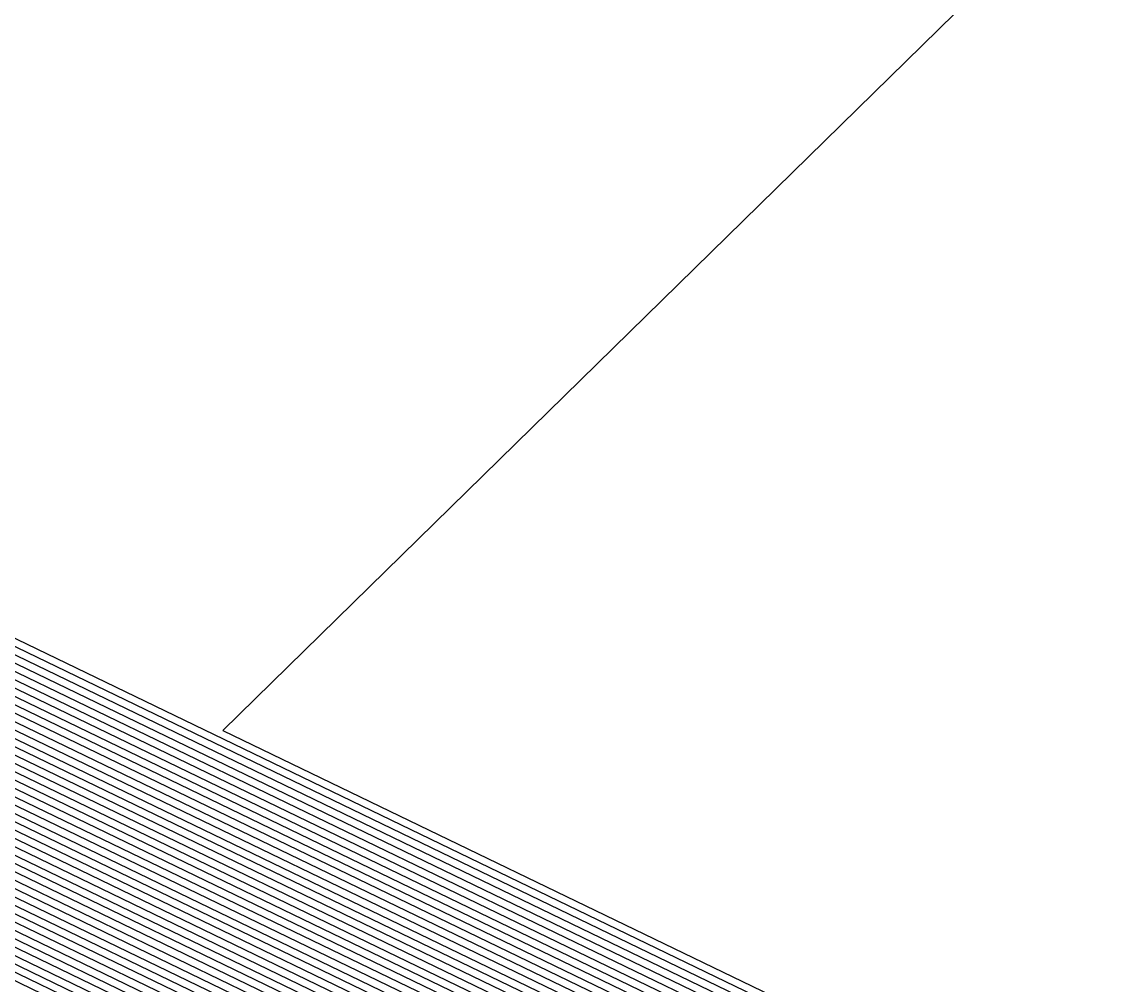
# Model space of a CAD drawing. Extents: x 7084 to 11035, y 13750 to 16729.
# Drawn here: x 8672.7738 to 8673.0995, y 15517.488 to 15517.7765 of the extents above; entities that cross this region are included whole.
import ezdxf

# ---------------------------------------------------------------- set-up
doc = ezdxf.new("R2010")
doc.units = 0
doc.layers.add('Default', color=7, linetype='Continuous')

msp = doc.modelspace()

# ---------------------------------------------------------------- linework, layer by layer
at = {"layer": 'Default'}
for points in [[(8324.0067, 15240.52771), (8477.80003, 15320.98414), (8500.8672, 15319.60552), (8542.68424, 15406.22647), (8605.40977, 15415.87657), (8641.25291, 15466.65444), (8687.895, 15444.13757), (8738.50319, 15430.94174), (8792.78897, 15464.87033), (8737.17936, 15532.25196), (8705.8166, 15501.5392), (8659.17452, 15524.05607), (8690.53728, 15554.76883), (8758.5379, 15693.41783), (8825.74381, 15741.20875), (8939.24719, 15768.09113), (8988.18143, 15846.79853), (9134.98414, 15745.35345), (9278.35678, 15740.87299)], [(8334.06789, 15238.88493), (8481.27007, 15315.89322), (8503.34865, 15314.57369), (8546.13069, 15403.19359), (8606.16799, 15412.43011), (8642.83828, 15464.37977), (8687.48142, 15442.82792), (8739.25749, 15429.32757), (8794.79603, 15464.03912), (8737.90312, 15532.97572), (8705.8166, 15501.5542), (8661.17346, 15523.10606), (8693.25998, 15554.52757), (8758.34629, 15687.23447), (8827.1031, 15736.12827), (8943.2258, 15763.631), (8990.06285, 15838.96523), (9130.57401, 15741.86779), (9277.25526, 15737.28395), (9359.7634, 15708.25331)], [(8354.19026, 15235.59937), (8488.21016, 15305.7114), (8508.31155, 15304.51004), (8553.02361, 15397.12782), (8607.68443, 15405.53719), (8646.00902, 15459.83045), (8686.65427, 15440.20861), (8740.76611, 15426.09923), (8798.81013, 15462.37672), (8739.35063, 15534.42323), (8705.8166, 15501.5842), (8665.17135, 15521.20604), (8698.70538, 15554.04507), (8757.96307, 15674.86777), (8829.82169, 15725.9673), (8951.18301, 15754.71076), (8993.8257, 15823.29864), (9121.75377, 15734.89649)], [(9618.29926, 15708.34857), (9450.43738, 15663.74772), (9361.66231, 15697.64363), (9274.50145, 15728.31134), (9119.54871, 15733.15367), (8994.76641, 15819.38199), (8953.17231, 15752.4807), (8830.50134, 15723.42705), (8757.86727, 15671.77609), (8700.06673, 15553.92444), (8666.17083, 15520.73104), (8705.8166, 15501.5917), (8739.71251, 15534.78511), (8799.81366, 15461.96111), (8741.14326, 15425.29214), (8686.44748, 15439.55378), (8646.80171, 15458.69312), (8608.06354, 15403.81396), (8554.74684, 15395.61138), (8509.55228, 15301.99412), (8489.94518, 15303.16594), (8359.22085, 15234.77798)], [(8360.89772, 15234.50419), (8490.52352, 15302.31746), (8509.96585, 15301.15548), (8555.32125, 15395.1059), (8608.18991, 15403.23955), (8647.06594, 15458.31401), (8686.37855, 15439.33551), (8741.26898, 15425.02311), (8800.14817, 15461.82258), (8739.83313, 15534.90573), (8705.8166, 15501.5942), (8666.50399, 15520.5727), (8700.52052, 15553.88423), (8757.83533, 15670.74553), (8830.72789, 15722.5803), (8953.83541, 15751.73734), (8995.07998, 15818.07644), (9118.81369, 15732.57273)], [(8377.66636, 15231.76622), (8496.30693, 15293.83261), (8514.1016, 15292.7691), (8561.06535, 15390.05109), (8609.45361, 15397.49545), (8649.70822, 15454.52291), (8685.68926, 15437.15275), (8742.52615, 15422.33283), (8803.49326, 15460.43724), (8741.03939, 15536.11199), (8705.8166, 15501.6192), (8669.83556, 15518.98935), (8705.05835, 15553.48214), (8757.51598, 15660.43995), (8832.99338, 15714.11283), (8960.46642, 15744.3038), (8998.21569, 15805.02095), (9111.46349, 15726.76331), (9272.482, 15721.73142), (9363.05485, 15689.8632)], [(8382.69695, 15230.94483), (8498.04195, 15291.28715), (8515.34232, 15290.25319), (8562.78858, 15388.53465), (8609.83272, 15395.77222), (8650.50091, 15453.38558), (8685.48247, 15436.49793), (8742.90331, 15421.52574), (8804.49679, 15460.02164), (8741.40127, 15536.47387), (8705.8166, 15501.6267), (8670.83504, 15518.51435), (8706.41971, 15553.36152), (8757.42018, 15657.34827), (8833.67303, 15711.57259), (8962.45572, 15742.07374), (8999.1564, 15801.1043), (9109.25843, 15725.02048), (9271.93124, 15719.9369)], [(8389.40441, 15229.84965), (8500.35531, 15287.89321), (8516.99662, 15286.89864), (8565.08622, 15386.51273), (8610.3382, 15393.47458), (8651.55782, 15451.86914), (8685.20675, 15435.62483), (8743.40618, 15420.44963), (8805.83483, 15459.4675), (8741.88377, 15536.95637), (8705.8166, 15501.6367), (8672.16767, 15517.88101), (8708.23484, 15553.20068), (8757.29243, 15653.22603), (8834.57923, 15708.1856), (8965.10812, 15739.10033), (9000.41068, 15795.8821), (9106.31835, 15722.69672), (9271.19689, 15717.5442), (9363.94101, 15684.91201), (9458.40273, 15648.84484), (9600.87373, 15686.69933)], [(8329.0373, 15239.70632), (8479.53505, 15318.43868), (8502.10793, 15317.08961), (8544.40746, 15404.71003), (8605.78888, 15414.15334), (8642.0456, 15465.5171), (8687.68821, 15443.48274), (8738.88034, 15430.13466), (8793.7925, 15464.45473), (8737.54124, 15532.61384), (8705.8166, 15501.5467), (8660.17399, 15523.58106), (8691.89863, 15554.6482), (8758.4421, 15690.32615), (8826.42345, 15738.66851), (8941.2365, 15765.86106)], [(8337.42162, 15238.33734), (8482.42675, 15314.19625), (8504.1758, 15312.89642), (8547.27951, 15402.18263), (8606.42073, 15411.28129), (8643.36674, 15463.62155), (8687.34356, 15442.39137), (8739.50893, 15428.78951), (8795.46504, 15463.76206), (8738.14437, 15533.21697), (8705.8166, 15501.5592), (8661.83978, 15522.78939), (8694.16755, 15554.44716), (8758.28242, 15685.17336), (8827.5562, 15734.43477), (8944.552, 15762.1443)], [(8339.09848, 15238.06354), (8483.00509, 15313.34777), (8504.58937, 15312.05778), (8547.85392, 15401.67715), (8606.5471, 15410.70688), (8643.63097, 15463.24244), (8687.27463, 15442.17309), (8739.63465, 15428.52049), (8795.79955, 15463.62352), (8738.26499, 15533.33759), (8705.8166, 15501.5617), (8662.17293, 15522.63105), (8694.62133, 15554.40695), (8758.25049, 15684.1428), (8827.78275, 15733.58802), (8945.2151, 15761.40094)], [(8945.8782, 15760.65759), (8828.0093, 15732.74128), (8758.21855, 15683.11224), (8695.07511, 15554.36674), (8662.50609, 15522.47272), (8705.8166, 15501.5642), (8738.38562, 15533.45822), (8796.13406, 15463.48499), (8739.76036, 15428.25146), (8687.2057, 15441.95482), (8643.89519, 15462.86333), (8606.67347, 15410.13247), (8548.42833, 15401.17167), (8505.00295, 15311.21914), (8483.58344, 15312.49928), (8340.77535, 15237.78975)], [(8946.5413, 15759.91423), (8828.23585, 15731.89453), (8758.18662, 15682.08168), (8695.5289, 15554.32653), (8662.83925, 15522.31438), (8705.8166, 15501.5667), (8738.50625, 15533.57885), (8796.46857, 15463.34645), (8739.88608, 15427.98243), (8687.13677, 15441.73654), (8644.15942, 15462.48422), (8606.79984, 15409.55806), (8549.00274, 15400.66618), (8505.41653, 15310.3805), (8484.16178, 15311.6508), (8342.45221, 15237.51595)], [(8344.12908, 15237.24215), (8484.74012, 15310.80231), (8505.8301, 15309.54186), (8549.57715, 15400.1607), (8606.92621, 15408.98365), (8644.42365, 15462.10511), (8687.06784, 15441.51826), (8740.0118, 15427.7134), (8796.80308, 15463.20792), (8738.62687, 15533.69947), (8705.8166, 15501.5692), (8663.17241, 15522.15605), (8695.98268, 15554.28632), (8758.15468, 15681.05112), (8828.4624, 15731.04778), (8947.2044, 15759.17088)], [(8485.31846, 15309.95383), (8506.24367, 15308.70323), (8550.15156, 15399.65522), (8607.05258, 15408.40924), (8644.68788, 15461.726), (8686.99891, 15441.29999), (8740.13752, 15427.44437), (8797.13759, 15463.06939), (8738.7475, 15533.8201), (8705.8166, 15501.5717), (8663.50557, 15521.99771), (8696.43646, 15554.24611), (8758.12275, 15680.02056), (8828.68895, 15730.20103), (8947.8675, 15758.42753)], [(8948.53061, 15757.68417), (8828.91549, 15729.35428), (8758.09081, 15678.99), (8696.89025, 15554.2059), (8663.83872, 15521.83938), (8705.8166, 15501.5742), (8738.86812, 15533.94072), (8797.4721, 15462.93085), (8740.26324, 15427.17534), (8686.92999, 15441.08171), (8644.95211, 15461.34689), (8607.17895, 15407.83483), (8550.72597, 15399.14974), (8506.65725, 15307.86459), (8485.8968, 15309.10534), (8347.4828, 15236.69456)], [(8349.15967, 15236.42076), (8486.47514, 15308.25686), (8507.07083, 15307.02595), (8551.30038, 15398.64426), (8607.30532, 15407.26042), (8645.21634, 15460.96778), (8686.86106, 15440.86344), (8740.38895, 15426.90631), (8797.80661, 15462.79232), (8738.98875, 15534.06135), (8705.8166, 15501.5767), (8664.17188, 15521.68104), (8697.34403, 15554.16569), (8758.05888, 15677.95944), (8829.14204, 15728.50754), (8949.19371, 15756.94082)], [(8350.83653, 15236.14697), (8487.05348, 15307.40837), (8507.4844, 15306.18731), (8551.87479, 15398.13878), (8607.43169, 15406.68601), (8645.48057, 15460.58867), (8686.79213, 15440.64516), (8740.51467, 15426.63729), (8798.14112, 15462.65378), (8739.10938, 15534.18198), (8705.8166, 15501.5792), (8664.50504, 15521.52271), (8697.79782, 15554.12549), (8758.02694, 15676.92888), (8829.36859, 15727.66079), (8949.85681, 15756.19747)], [(8352.5134, 15235.87317), (8487.63182, 15306.55989), (8507.89797, 15305.34867), (8552.4492, 15397.6333), (8607.55806, 15406.1116), (8645.74479, 15460.20956), (8686.7232, 15440.42689), (8740.64039, 15426.36826), (8798.47563, 15462.51525), (8739.23, 15534.3026), (8705.8166, 15501.5817), (8664.8382, 15521.36437), (8698.2516, 15554.08528), (8757.99501, 15675.89833), (8829.59514, 15726.81404), (8950.51991, 15755.45411)], [(8608.31628, 15402.66514), (8647.33017, 15457.9349), (8686.30962, 15439.11723), (8741.39469, 15424.75408), (8800.48268, 15461.68404), (8739.95376, 15535.02636), (8705.8166, 15501.5967), (8666.83714, 15520.41437), (8700.9743, 15553.84402), (8757.8034, 15669.71497), (8830.95444, 15721.73356), (8954.49851, 15750.99399)], [(8364.25145, 15233.95659), (8491.6802, 15300.62049), (8510.793, 15299.47821), (8556.47007, 15394.09494), (8608.44265, 15402.09073), (8647.59439, 15457.55579), (8686.24069, 15438.89896), (8741.52041, 15424.48506), (8800.81719, 15461.54551), (8740.07438, 15535.14698), (8705.8166, 15501.5992), (8667.1703, 15520.25603), (8701.42808, 15553.80382), (8757.77146, 15668.68442), (8831.18099, 15720.88681), (8955.16161, 15750.25064)], [(8365.92831, 15233.6828), (8492.25854, 15299.772), (8511.20658, 15298.63957), (8557.04448, 15393.58946), (8608.56902, 15401.51632), (8647.85862, 15457.17668), (8686.17176, 15438.68068), (8741.64613, 15424.21603), (8801.1517, 15461.40698), (8740.19501, 15535.26761), (8705.8166, 15501.6017), (8667.50346, 15520.0977), (8701.88187, 15553.76361), (8757.73953, 15667.65386), (8831.40754, 15720.04006), (8955.82471, 15749.50728)], [(8367.60518, 15233.409), (8492.83688, 15298.92352), (8511.62015, 15297.80093), (8557.61889, 15393.08398), (8608.69539, 15400.94191), (8648.12285, 15456.79757), (8686.10283, 15438.46241), (8741.77185, 15423.947), (8801.48621, 15461.26844), (8740.31564, 15535.38824), (8705.8166, 15501.6042), (8667.83662, 15519.93936), (8702.33565, 15553.7234), (8757.70759, 15666.6233), (8831.63409, 15719.19332), (8956.48781, 15748.76393)], [(8705.8166, 15501.6067), (8668.16977, 15519.78103), (8702.78944, 15553.68319), (8757.67566, 15665.59274), (8831.86063, 15718.34657), (8957.15092, 15748.02057)], [(8957.81402, 15747.27722), (8832.08718, 15717.49982), (8757.64372, 15664.56218), (8703.24322, 15553.64298), (8668.50293, 15519.62269), (8705.8166, 15501.6092), (8740.55689, 15535.62949), (8802.15523, 15460.99137), (8742.02328, 15423.40894), (8685.96498, 15438.02586), (8648.65131, 15456.03935), (8608.94813, 15399.79309), (8558.76771, 15392.07302), (8512.4473, 15296.12366), (8493.99356, 15297.22655), (8370.9589, 15232.86141)], [(8372.63577, 15232.58761), (8494.5719, 15296.37806), (8512.86088, 15295.28502), (8559.34212, 15391.56754), (8609.0745, 15399.21868), (8648.91554, 15455.66024), (8685.89605, 15437.80758), (8742.149, 15423.13991), (8802.48973, 15460.85284), (8740.67751, 15535.75011), (8705.8166, 15501.6117), (8668.83609, 15519.46436), (8703.697, 15553.60277), (8757.61178, 15663.53162), (8832.31373, 15716.65307), (8958.47712, 15746.53387)], [(8374.31263, 15232.31382), (8495.15025, 15295.52958), (8513.27445, 15294.44638), (8559.91653, 15391.06206), (8609.20087, 15398.64427), (8649.17977, 15455.28113), (8685.82712, 15437.5893), (8742.27472, 15422.87088), (8802.82424, 15460.71431), (8740.79814, 15535.87074), (8705.8166, 15501.6142), (8669.16925, 15519.30602), (8704.15079, 15553.56256), (8757.57985, 15662.50106), (8832.54028, 15715.80633), (8959.14022, 15745.79051)], [(8513.68803, 15293.60774), (8560.49094, 15390.55657), (8609.32724, 15398.06986), (8649.44399, 15454.90202), (8685.75819, 15437.37103), (8742.40044, 15422.60186), (8803.15875, 15460.57577), (8740.91877, 15535.99137), (8705.8166, 15501.6167), (8669.50241, 15519.14769), (8704.60457, 15553.52235), (8757.54791, 15661.4705), (8832.76683, 15714.95958), (8959.80332, 15745.04716)], [(8379.34323, 15231.49243), (8496.88527, 15292.98412), (8514.51518, 15291.93047), (8561.63976, 15389.54561), (8609.57998, 15396.92104), (8649.97245, 15454.1438), (8685.62033, 15436.93448), (8742.65187, 15422.0638), (8803.82777, 15460.2987), (8741.16002, 15536.23262), (8705.8166, 15501.6217), (8670.16872, 15518.83102), (8705.51214, 15553.44194), (8757.48404, 15659.40939), (8833.21993, 15713.26608), (8961.12952, 15743.56045)], [(8804.16228, 15460.16017), (8741.28064, 15536.35324), (8705.8166, 15501.6242), (8670.50188, 15518.67268), (8705.96592, 15553.40173), (8757.45211, 15658.37883), (8833.44648, 15712.41934), (8961.79262, 15742.8171)], [(8825.51726, 15742.0555), (8758.56984, 15694.44838), (8690.08349, 15554.80903), (8658.84136, 15524.2144), (8705.8166, 15501.5367), (8737.05873, 15532.13133), (8792.45446, 15465.00886), (8738.37747, 15431.21077), (8687.96392, 15444.35585), (8640.98868, 15467.03355), (8605.28339, 15416.45097), (8542.10983, 15406.73195), (8500.45363, 15320.44416), (8477.22169, 15321.83262), (8322.32984, 15240.80151)], [(8705.8166, 15501.6292), (8671.16819, 15518.35601), (8706.87349, 15553.32131), (8757.38824, 15656.31771), (8833.89958, 15710.72584), (8963.11882, 15741.33039)], [(8386.05068, 15230.39724), (8499.19863, 15289.59018), (8516.16948, 15288.57591), (8563.9374, 15387.52369), (8610.08546, 15394.6234), (8651.02936, 15452.62736), (8685.34461, 15436.06138), (8743.15474, 15420.98768), (8805.16581, 15459.74457), (8741.64252, 15536.71512), (8705.8166, 15501.6317), (8671.50135, 15518.19768), (8707.32727, 15553.2811), (8757.3563, 15655.28715), (8834.12613, 15709.87909), (8963.78192, 15740.58704)], [(8825.97035, 15740.362), (8758.50597, 15692.38727), (8690.99106, 15554.72862), (8659.50767, 15523.89773), (8705.8166, 15501.5417), (8737.29999, 15532.37259), (8793.12348, 15464.7318), (8738.62891, 15430.67272), (8687.82607, 15443.91929), (8641.51714, 15466.27532), (8605.53614, 15415.30216), (8543.25864, 15405.72099), (8501.28078, 15318.76688), (8478.37837, 15320.13565), (8325.68357, 15240.25391)], [(8741.76315, 15536.83575), (8705.8166, 15501.6342), (8671.83451, 15518.03934), (8707.78106, 15553.24089), (8757.32437, 15654.25659), (8834.35268, 15709.03234), (8964.44502, 15739.84368)], [(8826.1969, 15739.51526), (8758.47403, 15691.35671), (8691.44484, 15554.68841), (8659.84083, 15523.7394), (8705.8166, 15501.5442), (8737.42061, 15532.49321), (8793.45799, 15464.59326), (8738.75462, 15430.40369), (8687.75714, 15443.70102), (8641.78137, 15465.89621), (8605.66251, 15414.72775), (8543.83305, 15405.21551), (8501.69435, 15317.92824), (8478.95671, 15319.28716), (8327.36043, 15239.98012)], [(8965.77123, 15738.35698), (8834.80578, 15707.33885), (8757.2605, 15652.19548), (8708.68863, 15553.16048), (8672.50082, 15517.72268), (8705.8166, 15501.6392), (8742.0044, 15537.077), (8806.16934, 15459.32896), (8743.53189, 15420.1806), (8685.13782, 15435.40655), (8651.82205, 15451.49003), (8610.46457, 15392.90018), (8565.66063, 15386.00725), (8517.4102, 15286.06), (8500.93365, 15287.04473), (8391.08128, 15229.57585)], [(8826.65, 15737.82176), (8758.41016, 15689.29559), (8692.35241, 15554.60799), (8660.50715, 15523.42273), (8705.8166, 15501.5492), (8737.66186, 15532.73446), (8794.12701, 15464.31619), (8739.00606, 15429.86563), (8687.61928, 15443.26447), (8642.30982, 15465.13799), (8605.91525, 15413.57893), (8544.98187, 15404.20455), (8502.5215, 15316.25097), (8480.11339, 15317.59019), (8330.71416, 15239.43252)], [(8966.43433, 15737.61362), (8835.03232, 15706.4921), (8757.22856, 15651.16492), (8709.14241, 15553.12027), (8672.83398, 15517.56434), (8705.8166, 15501.6417), (8742.12503, 15537.19763), (8806.50384, 15459.19043), (8743.65761, 15419.91157), (8685.0689, 15435.18827), (8652.08628, 15451.11091), (8610.59095, 15392.32577), (8566.23503, 15385.50177), (8517.82378, 15285.22136), (8501.51199, 15286.19624)], [(8826.87655, 15736.97501), (8758.37823, 15688.26503), (8692.80619, 15554.56778), (8660.8403, 15523.26439), (8705.8166, 15501.5517), (8737.78249, 15532.85509), (8794.46152, 15464.17766), (8739.13178, 15429.5966), (8687.55035, 15443.04619), (8642.57405, 15464.75888), (8606.04162, 15413.00452), (8545.55628, 15403.69907), (8502.93508, 15315.41233), (8480.69173, 15316.74171), (8332.39103, 15239.15873)], [(8335.74475, 15238.61113), (8481.84841, 15315.04474), (8503.76223, 15313.73505), (8546.7051, 15402.68811), (8606.29436, 15411.8557), (8643.10251, 15464.00066), (8687.41249, 15442.60964), (8739.38321, 15429.05854), (8795.13053, 15463.90059), (8738.02374, 15533.09634), (8705.8166, 15501.5567), (8661.50662, 15522.94772), (8693.71376, 15554.48736), (8758.31436, 15686.20391)], [(8699.15917, 15554.00486), (8665.50451, 15521.0477), (8705.8166, 15501.5867), (8739.47125, 15534.54385), (8799.14464, 15462.23818), (8740.89182, 15425.8302), (8686.58534, 15439.99034), (8646.27325, 15459.45134), (8607.8108, 15404.96278), (8553.59802, 15396.62234), (8508.72513, 15303.6714), (8488.7885, 15304.86292), (8355.86713, 15235.32558)], [(8357.54399, 15235.05178), (8489.36684, 15304.01443), (8509.1387, 15302.83276), (8554.17243, 15396.11686), (8607.93717, 15404.38837), (8646.53748, 15459.07223), (8686.51641, 15439.77206), (8741.01754, 15425.56117), (8799.47915, 15462.09965), (8739.59188, 15534.66448), (8705.8166, 15501.5892), (8665.83767, 15520.88937), (8699.61295, 15553.96465)]]:
    msp.add_lwpolyline(points, dxfattribs=at)

doc.saveas('drawing.dxf')
